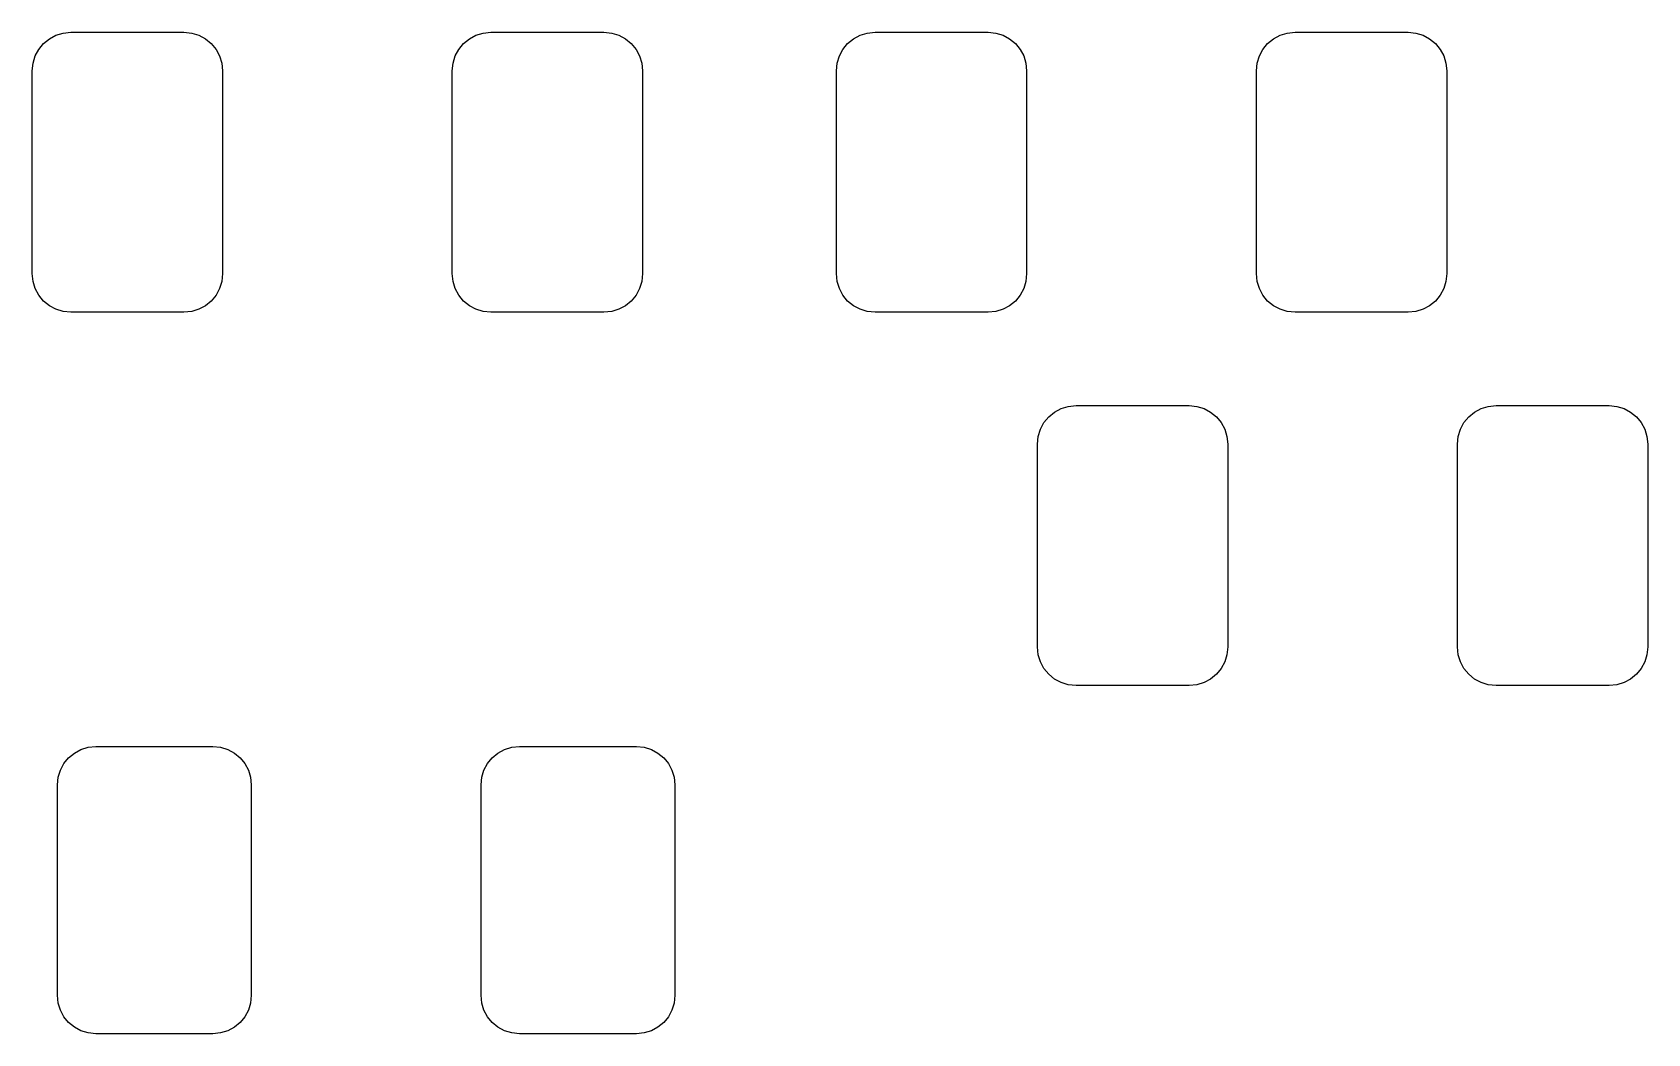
# Model space of a CAD drawing. Extents: x -2.2 to 93.1, y -83.6 to 12.9.
# Drawn here: x 66.67 to 77.92, y -13 to -6.03 of the extents above; entities that cross this region are included whole.
import ezdxf

# ---------------------------------------------------------------- set-up
doc = ezdxf.new("R2010")
doc.units = 0
doc.layers.add('BLACK', color=7, linetype='CONTINUOUS')

msp = doc.modelspace()

# ---------------------------------------------------------------- linework, layer by layer
at = {"layer": 'BLACK', "linetype": 'CONTINUOUS'}
for p, q in [((66.7533, -6.10328), (66.7936, -6.07014)), ((66.7936, -6.07014), (66.8397, -6.04552)), ((66.8397, -6.04552), (66.8897, -6.03036)), ((66.8897, -6.03036), (66.9441, -6.025)), ((66.9441, -6.025), (67.7309, -6.025)), ((67.7309, -6.025), (67.7853, -6.03036)), ((67.7853, -6.03036), (67.8353, -6.04552)), ((67.8353, -6.04552), (67.8813, -6.07014)), ((67.8813, -6.07014), (67.9217, -6.10328)), ((69.6783, -6.10328), (69.7186, -6.07014)), ((69.7186, -6.07014), (69.7647, -6.04552)), ((69.7647, -6.04552), (69.8147, -6.03036)), ((69.8147, -6.03036), (69.8691, -6.025)), ((69.8691, -6.025), (70.6559, -6.025)), ((70.6559, -6.025), (70.7103, -6.03036)), ((70.7103, -6.03036), (70.7603, -6.04552)), ((70.7603, -6.04552), (70.8063, -6.07014)), ((70.8063, -6.07014), (70.8467, -6.10328)), ((72.3533, -6.10328), (72.3936, -6.07014)), ((72.3936, -6.07014), (72.4397, -6.04552)), ((72.4397, -6.04552), (72.4897, -6.03036)), ((72.4897, -6.03036), (72.5441, -6.025)), ((72.5441, -6.025), (73.3309, -6.025)), ((73.3309, -6.025), (73.3853, -6.03036)), ((73.3853, -6.03036), (73.4353, -6.04552)), ((73.4353, -6.04552), (73.4813, -6.07014)), ((73.4813, -6.07014), (73.5217, -6.10328)), ((75.2783, -6.10328), (75.3186, -6.07014)), ((75.3186, -6.07014), (75.3647, -6.04552)), ((75.3647, -6.04552), (75.4147, -6.03036)), ((75.4147, -6.03036), (75.4691, -6.025)), ((75.4691, -6.025), (76.2559, -6.025)), ((76.2559, -6.025), (76.3103, -6.03036)), ((76.3103, -6.03036), (76.3603, -6.04552)), ((76.3603, -6.04552), (76.4064, -6.07014)), ((76.4064, -6.07014), (76.4467, -6.10328)), ((66.6955, -6.18971), (66.7201, -6.14365)), ((66.7201, -6.14365), (66.7533, -6.10328)), ((67.9217, -6.10328), (67.9549, -6.14365)), ((67.9549, -6.14365), (67.9795, -6.18971)), ((69.6205, -6.18971), (69.6451, -6.14365)), ((69.6451, -6.14365), (69.6783, -6.10328)), ((70.8467, -6.10328), (70.8799, -6.14365)), ((70.8799, -6.14365), (70.9045, -6.18971)), ((72.2955, -6.18971), (72.3201, -6.14365)), ((72.3201, -6.14365), (72.3533, -6.10328)), ((73.5217, -6.10328), (73.5549, -6.14365)), ((73.5549, -6.14365), (73.5795, -6.18971)), ((75.2205, -6.18971), (75.2451, -6.14365)), ((75.2451, -6.14365), (75.2783, -6.10328)), ((76.4467, -6.10328), (76.4799, -6.14365)), ((76.4799, -6.14365), (76.5045, -6.18971)), ((66.675, -6.29412), (66.6804, -6.23969)), ((66.675, -7.70588), (66.675, -6.29412)), ((66.6804, -6.23969), (66.6955, -6.18971)), ((67.9795, -6.18971), (67.9946, -6.23969)), ((67.9946, -6.23969), (68, -6.29412)), ((68, -6.29412), (68, -7.70588)), ((69.6, -6.29412), (69.6054, -6.23969)), ((69.6, -7.70588), (69.6, -6.29412)), ((69.6054, -6.23969), (69.6205, -6.18971)), ((70.9045, -6.18971), (70.9196, -6.23969)), ((70.9196, -6.23969), (70.925, -6.29412)), ((70.925, -6.29412), (70.925, -7.70588)), ((72.275, -6.29412), (72.2804, -6.23969)), ((72.275, -7.70588), (72.275, -6.29412)), ((72.2804, -6.23969), (72.2955, -6.18971)), ((73.5795, -6.18971), (73.5946, -6.23969)), ((73.5946, -6.23969), (73.6, -6.29412)), ((73.6, -6.29412), (73.6, -7.70588)), ((75.2, -6.29412), (75.2054, -6.23969)), ((75.2, -7.70588), (75.2, -6.29412)), ((75.2054, -6.23969), (75.2205, -6.18971)), ((76.5045, -6.18971), (76.5196, -6.23969)), ((76.5196, -6.23969), (76.525, -6.29412)), ((76.525, -6.29412), (76.525, -7.70588)), ((66.6804, -7.76031), (66.675, -7.70588)), ((66.6955, -7.81029), (66.6804, -7.76031)), ((67.9946, -7.76031), (67.9795, -7.81029)), ((68, -7.70588), (67.9946, -7.76031)), ((69.6054, -7.76031), (69.6, -7.70588)), ((69.6205, -7.81029), (69.6054, -7.76031)), ((70.9196, -7.76031), (70.9045, -7.81029)), ((70.925, -7.70588), (70.9196, -7.76031)), ((72.2804, -7.76031), (72.275, -7.70588)), ((72.2955, -7.81029), (72.2804, -7.76031)), ((73.5946, -7.76031), (73.5795, -7.81029)), ((73.6, -7.70588), (73.5946, -7.76031)), ((75.2054, -7.76031), (75.2, -7.70588)), ((75.2205, -7.81029), (75.2054, -7.76031)), ((76.5196, -7.76031), (76.5045, -7.81029)), ((76.525, -7.70588), (76.5196, -7.76031)), ((66.7201, -7.85635), (66.6955, -7.81029)), ((66.7533, -7.89672), (66.7201, -7.85635)), ((67.9549, -7.85635), (67.9217, -7.89672)), ((67.9795, -7.81029), (67.9549, -7.85635)), ((69.6451, -7.85635), (69.6205, -7.81029)), ((69.6783, -7.89672), (69.6451, -7.85635)), ((70.8799, -7.85635), (70.8467, -7.89672)), ((70.9045, -7.81029), (70.8799, -7.85635)), ((72.3201, -7.85635), (72.2955, -7.81029)), ((72.3533, -7.89672), (72.3201, -7.85635)), ((73.5549, -7.85635), (73.5217, -7.89672)), ((73.5795, -7.81029), (73.5549, -7.85635)), ((75.2451, -7.85635), (75.2205, -7.81029)), ((75.2783, -7.89672), (75.2451, -7.85635)), ((76.4799, -7.85635), (76.4467, -7.89672)), ((76.5045, -7.81029), (76.4799, -7.85635)), ((66.7936, -7.92986), (66.7533, -7.89672)), ((66.8397, -7.95448), (66.7936, -7.92986)), ((66.8897, -7.96964), (66.8397, -7.95448)), ((66.9441, -7.975), (66.8897, -7.96964)), ((67.7309, -7.975), (66.9441, -7.975)), ((67.7853, -7.96964), (67.7309, -7.975)), ((67.8353, -7.95448), (67.7853, -7.96964)), ((67.8813, -7.92986), (67.8353, -7.95448)), ((67.9217, -7.89672), (67.8813, -7.92986)), ((69.7186, -7.92986), (69.6783, -7.89672)), ((69.7647, -7.95448), (69.7186, -7.92986)), ((69.8147, -7.96964), (69.7647, -7.95448)), ((69.8691, -7.975), (69.8147, -7.96964)), ((70.6559, -7.975), (69.8691, -7.975)), ((70.7103, -7.96964), (70.6559, -7.975)), ((70.7603, -7.95448), (70.7103, -7.96964)), ((70.8063, -7.92986), (70.7603, -7.95448)), ((70.8467, -7.89672), (70.8063, -7.92986)), ((72.3936, -7.92986), (72.3533, -7.89672)), ((72.4397, -7.95448), (72.3936, -7.92986)), ((72.4897, -7.96964), (72.4397, -7.95448)), ((72.5441, -7.975), (72.4897, -7.96964)), ((73.3309, -7.975), (72.5441, -7.975)), ((73.3853, -7.96964), (73.3309, -7.975)), ((73.4353, -7.95448), (73.3853, -7.96964)), ((73.4813, -7.92986), (73.4353, -7.95448)), ((73.5217, -7.89672), (73.4813, -7.92986)), ((75.3186, -7.92986), (75.2783, -7.89672)), ((75.3647, -7.95448), (75.3186, -7.92986)), ((75.4147, -7.96964), (75.3647, -7.95448)), ((75.4691, -7.975), (75.4147, -7.96964)), ((76.2559, -7.975), (75.4691, -7.975)), ((76.3103, -7.96964), (76.2559, -7.975)), ((76.3603, -7.95448), (76.3103, -7.96964)), ((76.4064, -7.92986), (76.3603, -7.95448)), ((76.4467, -7.89672), (76.4064, -7.92986)), ((73.7936, -8.67014), (73.8397, -8.64552)), ((73.8397, -8.64552), (73.8897, -8.63036)), ((73.8897, -8.63036), (73.9441, -8.625)), ((73.9441, -8.625), (74.7309, -8.625)), ((74.7309, -8.625), (74.7853, -8.63036)), ((74.7853, -8.63036), (74.8353, -8.64552)), ((74.8353, -8.64552), (74.8813, -8.67014)), ((76.7186, -8.67014), (76.7647, -8.64552)), ((76.7647, -8.64552), (76.8147, -8.63036)), ((76.8147, -8.63036), (76.8691, -8.625)), ((76.8691, -8.625), (77.6559, -8.625)), ((77.6559, -8.625), (77.7103, -8.63036)), ((77.7103, -8.63036), (77.7603, -8.64552)), ((77.7603, -8.64552), (77.8063, -8.67014)), ((73.6955, -8.78971), (73.7201, -8.74365)), ((73.7201, -8.74365), (73.7533, -8.70328)), ((73.7533, -8.70328), (73.7936, -8.67014)), ((74.8813, -8.67014), (74.9217, -8.70328)), ((74.9217, -8.70328), (74.9549, -8.74365)), ((74.9549, -8.74365), (74.9795, -8.78971)), ((76.6205, -8.78971), (76.6451, -8.74365)), ((76.6451, -8.74365), (76.6783, -8.70328)), ((76.6783, -8.70328), (76.7186, -8.67014)), ((77.8063, -8.67014), (77.8467, -8.70328)), ((77.8467, -8.70328), (77.8799, -8.74365)), ((77.8799, -8.74365), (77.9045, -8.78971)), ((73.675, -8.89412), (73.6804, -8.83969)), ((73.6804, -8.83969), (73.6955, -8.78971)), ((74.9795, -8.78971), (74.9946, -8.83969)), ((74.9946, -8.83969), (75, -8.89412)), ((76.6, -8.89412), (76.6054, -8.83969)), ((76.6054, -8.83969), (76.6205, -8.78971)), ((77.9045, -8.78971), (77.9196, -8.83969)), ((77.9196, -8.83969), (77.925, -8.89412)), ((73.675, -10.3059), (73.675, -8.89412)), ((75, -8.89412), (75, -10.3059)), ((76.6, -10.3059), (76.6, -8.89412)), ((77.925, -8.89412), (77.925, -10.3059)), ((73.6804, -10.3603), (73.675, -10.3059)), ((75, -10.3059), (74.9946, -10.3603)), ((76.6054, -10.3603), (76.6, -10.3059)), ((77.925, -10.3059), (77.9196, -10.3603)), ((73.6955, -10.4103), (73.6804, -10.3603)), ((73.7201, -10.4563), (73.6955, -10.4103)), ((73.7533, -10.4967), (73.7201, -10.4563)), ((74.9549, -10.4563), (74.9217, -10.4967)), ((74.9795, -10.4103), (74.9549, -10.4563)), ((74.9946, -10.3603), (74.9795, -10.4103)), ((76.6205, -10.4103), (76.6054, -10.3603)), ((76.6451, -10.4563), (76.6205, -10.4103)), ((76.6783, -10.4967), (76.6451, -10.4563)), ((77.8799, -10.4563), (77.8467, -10.4967)), ((77.9045, -10.4103), (77.8799, -10.4563)), ((77.9196, -10.3603), (77.9045, -10.4103)), ((73.7936, -10.5299), (73.7533, -10.4967)), ((73.8397, -10.5545), (73.7936, -10.5299)), ((73.8897, -10.5696), (73.8397, -10.5545)), ((73.9441, -10.575), (73.8897, -10.5696)), ((74.7309, -10.575), (73.9441, -10.575)), ((74.7853, -10.5696), (74.7309, -10.575)), ((74.8353, -10.5545), (74.7853, -10.5696)), ((74.8813, -10.5299), (74.8353, -10.5545)), ((74.9217, -10.4967), (74.8813, -10.5299)), ((76.7186, -10.5299), (76.6783, -10.4967)), ((76.7647, -10.5545), (76.7186, -10.5299)), ((76.8147, -10.5696), (76.7647, -10.5545)), ((76.8691, -10.575), (76.8147, -10.5696)), ((77.6559, -10.575), (76.8691, -10.575)), ((77.7103, -10.5696), (77.6559, -10.575)), ((77.7603, -10.5545), (77.7103, -10.5696)), ((77.8063, -10.5299), (77.7603, -10.5545)), ((77.8467, -10.4967), (77.8063, -10.5299)), ((66.968, -11.0449), (67.0138, -11.0204)), ((67.0138, -11.0204), (67.0635, -11.0053)), ((67.0635, -11.0053), (67.1177, -11)), ((67.1177, -11), (67.9323, -11)), ((67.9323, -11), (67.9865, -11.0053)), ((67.9865, -11.0053), (68.0362, -11.0204)), ((68.0362, -11.0204), (68.082, -11.0449)), ((69.918, -11.0449), (69.9638, -11.0204)), ((69.9638, -11.0204), (70.0135, -11.0053)), ((70.0135, -11.0053), (70.0677, -11)), ((70.0677, -11), (70.8823, -11)), ((70.8823, -11), (70.9365, -11.0053)), ((70.9365, -11.0053), (70.9862, -11.0204)), ((70.9862, -11.0204), (71.032, -11.0449)), ((66.8704, -11.1638), (66.8949, -11.118)), ((66.8949, -11.118), (66.9279, -11.0779)), ((66.9279, -11.0779), (66.968, -11.0449)), ((68.082, -11.0449), (68.1221, -11.0779)), ((68.1221, -11.0779), (68.1551, -11.118)), ((68.1551, -11.118), (68.1796, -11.1638)), ((69.8204, -11.1638), (69.8449, -11.118)), ((69.8449, -11.118), (69.8779, -11.0779)), ((69.8779, -11.0779), (69.918, -11.0449)), ((71.032, -11.0449), (71.0721, -11.0779)), ((71.0721, -11.0779), (71.1051, -11.118)), ((71.1051, -11.118), (71.1296, -11.1638)), ((66.85, -11.2677), (66.8553, -11.2135)), ((66.8553, -11.2135), (66.8704, -11.1638)), ((68.1796, -11.1638), (68.1947, -11.2135)), ((68.1947, -11.2135), (68.2, -11.2677)), ((69.8, -11.2677), (69.8053, -11.2135)), ((69.8053, -11.2135), (69.8204, -11.1638)), ((71.1296, -11.1638), (71.1447, -11.2135)), ((71.1447, -11.2135), (71.15, -11.2677)), ((66.85, -12.7323), (66.85, -11.2677)), ((68.2, -11.2677), (68.2, -12.7323)), ((69.8, -12.7323), (69.8, -11.2677)), ((71.15, -11.2677), (71.15, -12.7323)), ((66.8553, -12.7865), (66.85, -12.7323)), ((66.8704, -12.8362), (66.8553, -12.7865)), ((68.1947, -12.7865), (68.1796, -12.8362)), ((68.2, -12.7323), (68.1947, -12.7865)), ((69.8053, -12.7865), (69.8, -12.7323)), ((69.8204, -12.8362), (69.8053, -12.7865)), ((71.1447, -12.7865), (71.1296, -12.8362)), ((71.15, -12.7323), (71.1447, -12.7865)), ((66.8949, -12.882), (66.8704, -12.8362)), ((66.9279, -12.9221), (66.8949, -12.882)), ((66.968, -12.9551), (66.9279, -12.9221)), ((68.1221, -12.9221), (68.082, -12.9551)), ((68.1551, -12.882), (68.1221, -12.9221)), ((68.1796, -12.8362), (68.1551, -12.882)), ((69.8449, -12.882), (69.8204, -12.8362)), ((69.8779, -12.9221), (69.8449, -12.882)), ((69.918, -12.9551), (69.8779, -12.9221)), ((71.0721, -12.9221), (71.032, -12.9551)), ((71.1051, -12.882), (71.0721, -12.9221)), ((71.1296, -12.8362), (71.1051, -12.882)), ((67.0138, -12.9796), (66.968, -12.9551)), ((67.0635, -12.9947), (67.0138, -12.9796)), ((67.1177, -13), (67.0635, -12.9947)), ((67.9323, -13), (67.1177, -13)), ((67.9865, -12.9947), (67.9323, -13)), ((68.0362, -12.9796), (67.9865, -12.9947)), ((68.082, -12.9551), (68.0362, -12.9796)), ((69.9638, -12.9796), (69.918, -12.9551)), ((70.0135, -12.9947), (69.9638, -12.9796)), ((70.0677, -13), (70.0135, -12.9947)), ((70.8823, -13), (70.0677, -13)), ((70.9365, -12.9947), (70.8823, -13)), ((70.9862, -12.9796), (70.9365, -12.9947)), ((71.032, -12.9551), (70.9862, -12.9796))]:
    msp.add_line(p, q, dxfattribs=at)

doc.saveas('drawing.dxf')
